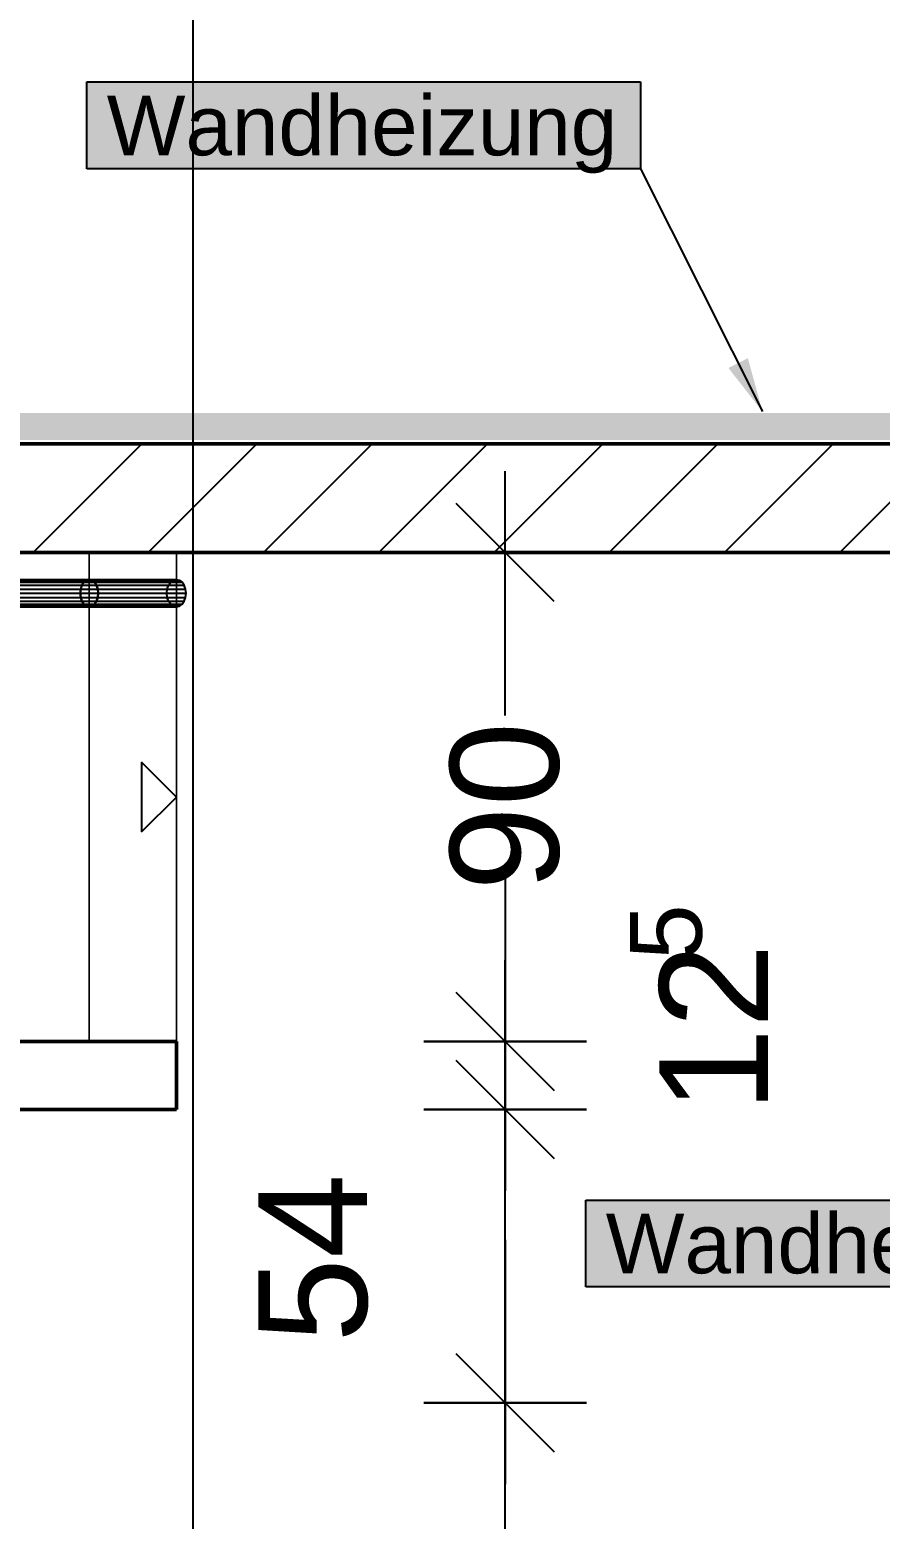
# Model space of a CAD drawing. Extents: x 0 to 756, y -25 to 420.
# Drawn here: x 167.1 to 198.4, y 233.6 to 288.4 of the extents above; entities that cross this region are included whole.
import ezdxf
from ezdxf.lldxf.tags import DXFTag

# ---------------------------------------------------------------- set-up
doc = ezdxf.new("R2010")
doc.units = 0
doc.layers.get('0').update_dxf_attribs({"lineweight": 25})
doc.layers.get('DEFPOINTS').update_dxf_attribs({"lineweight": 25})
for name, color, linetype, lineweight in [('A_Innenwand', 7, 'Continuous', 25), ('ALLGEMEIN01', 7, 'Continuous', 13), ('Standard', 7, 'Continuous', 25), ('TREPPE', 7, 'Continuous', 13), ('WAND_HOLZ_NICHT_TRAGEND', 7, 'Continuous', 13), ('X_Text', 7, 'Continuous', 25)]:
    doc.layers.add(name, color=color, linetype=linetype, lineweight=lineweight)
doc.layers.add('H_Heizung', color=1, linetype='Continuous', lineweight=25, true_color=0xff0000)
doc.styles.get("Standard").update_dxf_attribs({"font": 'arial.ttf'})
tags = doc.linetypes.add('VERDECKT2_S2', pattern=[0.27, 0.2, -0.07]).pattern_tags.tags
tags[6:7] = [DXFTag(74, 4), DXFTag(75, 0), DXFTag(340, '0'), DXFTag(46, 1.0), DXFTag(50, 0.0), DXFTag(44, 0.0), DXFTag(45, 0.0)]
tags[4:5] = [DXFTag(74, 4), DXFTag(75, 0), DXFTag(340, '0'), DXFTag(46, 1.0), DXFTag(50, 0.0), DXFTag(44, 0.0), DXFTag(45, 0.0)]

# ---------------------------------------------------------------- blocks, each defined once
blk = doc.blocks.new('Referenz-A0T78PG4OY')
at = {"layer": 'ALLGEMEIN01', "color": 0, "linetype": 'VERDECKT2_S2', "lineweight": -2, "ltscale": 0.25}
blk.add_line((173.067, 414.475), (173.067, 5.763), dxfattribs=at)
at = {"layer": 'DEFPOINTS', "color": 0, "linetype": 'Continuous', "lineweight": -2, "ltscale": 0.25}
for p, q in [((172.467, 269.168), (172.467, 269.168)), ((172.467, 251.168), (172.467, 251.168)), ((172.467, 251.168), (172.467, 251.168)), ((184.57, 251.168), (184.57, 251.168)), ((172.467, 248.668), (172.467, 248.668)), ((172.467, 248.668), (172.467, 248.668)), ((172.467, 248.668), (172.467, 248.668)), ((172.467, 248.668), (172.467, 248.668)), ((184.57, 248.668), (184.57, 248.668)), ((184.57, 237.868), (184.57, 237.868))]:
    blk.add_line(p, q, dxfattribs=at)
at = {"layer": 'Standard', "color": 0, "lineweight": -2}
for p, q in [((184.57, 263.168), (184.57, 272.168)), ((186.37, 267.368), (182.77, 270.968)), ((187.57, 269.168), (181.57, 269.168)), ((184.57, 266.179), (184.57, 269.168)), ((164.566, 268.143), (169.157, 268.143)), ((169.259, 268.168), (164.659, 268.168)), ((164.752, 268.143), (169.361, 268.143)), ((169.064, 268.072), (169.157, 268.143)), ((169.157, 268.143), (169.064, 268.072)), ((169.157, 268.143), (169.259, 268.168)), ((169.259, 268.168), (169.157, 268.143)), ((169.157, 268.143), (172.357, 268.143)), ((169.361, 268.143), (169.259, 268.168)), ((172.467, 268.168), (169.259, 268.168)), ((169.259, 268.168), (169.361, 268.143)), ((169.453, 268.072), (169.361, 268.143)), ((169.361, 268.143), (169.453, 268.072)), ((169.361, 268.143), (172.577, 268.143)), ((172.257, 268.072), (172.357, 268.143)), ((172.357, 268.143), (172.467, 268.168)), ((172.577, 268.143), (172.467, 268.168)), ((172.676, 268.072), (172.577, 268.143)), ((164.359, 267.668), (168.928, 267.668)), ((164.373, 267.822), (168.944, 267.822)), ((164.416, 267.962), (168.991, 267.962)), ((164.482, 268.072), (169.064, 268.072)), ((164.835, 268.072), (169.453, 268.072)), ((164.902, 267.962), (169.527, 267.962)), ((164.944, 267.822), (169.574, 267.822)), ((164.959, 267.668), (169.59, 267.668)), ((168.928, 267.668), (168.944, 267.822)), ((168.944, 267.822), (168.928, 267.668)), ((168.944, 267.513), (168.928, 267.668)), ((168.928, 267.668), (172.11, 267.668)), ((168.928, 267.668), (168.944, 267.513)), ((168.944, 267.822), (168.991, 267.962)), ((168.991, 267.962), (168.944, 267.822)), ((168.944, 267.822), (172.127, 267.822)), ((168.991, 267.962), (169.064, 268.072)), ((169.064, 268.072), (168.991, 267.962)), ((168.991, 267.962), (172.178, 267.962)), ((169.064, 268.072), (172.257, 268.072)), ((169.527, 267.962), (169.453, 268.072)), ((169.453, 268.072), (169.527, 267.962)), ((169.453, 268.072), (172.676, 268.072)), ((169.574, 267.822), (169.527, 267.962)), ((169.527, 267.962), (169.574, 267.822)), ((169.527, 267.962), (172.755, 267.962)), ((169.59, 267.668), (169.574, 267.822)), ((169.574, 267.822), (169.59, 267.668)), ((169.574, 267.822), (172.806, 267.822)), ((169.574, 267.513), (169.59, 267.668)), ((169.59, 267.668), (169.574, 267.513)), ((169.59, 267.668), (172.824, 267.668)), ((172.11, 267.668), (172.127, 267.822)), ((172.127, 267.513), (172.11, 267.668)), ((172.127, 267.822), (172.178, 267.962)), ((172.178, 267.962), (172.257, 268.072)), ((172.755, 267.962), (172.676, 268.072)), ((172.806, 267.822), (172.755, 267.962)), ((172.824, 267.668), (172.806, 267.822)), ((172.806, 267.513), (172.824, 267.668)), ((164.373, 267.513), (168.944, 267.513)), ((164.416, 267.374), (168.991, 267.374)), ((164.482, 267.263), (169.064, 267.263)), ((164.566, 267.192), (169.157, 267.192)), ((164.659, 267.168), (169.259, 267.168)), ((164.752, 267.192), (169.361, 267.192)), ((164.835, 267.263), (169.453, 267.263)), ((164.902, 267.374), (169.527, 267.374)), ((164.944, 267.513), (169.574, 267.513)), ((168.991, 267.374), (168.944, 267.513)), ((168.944, 267.513), (172.127, 267.513)), ((168.944, 267.513), (168.991, 267.374)), ((169.064, 267.263), (168.991, 267.374)), ((168.991, 267.374), (172.178, 267.374)), ((168.991, 267.374), (169.064, 267.263)), ((169.157, 267.192), (169.064, 267.263)), ((169.064, 267.263), (172.257, 267.263)), ((169.064, 267.263), (169.157, 267.192)), ((169.259, 267.168), (169.157, 267.192)), ((169.157, 267.192), (172.357, 267.192)), ((169.157, 267.192), (169.259, 267.168)), ((169.259, 267.168), (169.361, 267.192)), ((169.361, 267.192), (169.259, 267.168)), ((169.259, 267.168), (172.467, 267.168)), ((169.361, 267.192), (169.453, 267.263)), ((169.453, 267.263), (169.361, 267.192)), ((169.361, 267.192), (172.577, 267.192)), ((169.453, 267.263), (169.527, 267.374)), ((169.527, 267.374), (169.453, 267.263)), ((169.453, 267.263), (172.676, 267.263)), ((169.527, 267.374), (169.574, 267.513)), ((169.574, 267.513), (169.527, 267.374)), ((169.527, 267.374), (172.755, 267.374)), ((169.574, 267.513), (172.806, 267.513)), ((172.178, 267.374), (172.127, 267.513)), ((172.257, 267.263), (172.178, 267.374)), ((172.357, 267.192), (172.257, 267.263)), ((172.467, 267.168), (172.357, 267.192)), ((172.467, 267.168), (172.577, 267.192)), ((172.577, 267.192), (172.676, 267.263)), ((172.676, 267.263), (172.755, 267.374)), ((172.755, 267.374), (172.806, 267.513)), ((184.57, 257.168), (184.57, 248.168)), ((184.57, 254.668), (184.57, 245.668)), ((184.57, 245.168), (184.57, 254.168)), ((186.37, 249.368), (182.77, 252.968)), ((182.77, 252.968), (186.37, 249.368)), ((184.57, 251.168), (184.57, 252.979)), ((184.57, 242.668), (184.57, 251.668)), ((187.57, 251.168), (181.57, 251.168)), ((181.57, 251.168), (187.57, 251.168)), ((184.57, 248.668), (184.57, 251.168)), ((186.37, 246.868), (182.77, 250.468)), ((182.77, 250.468), (186.37, 246.868)), ((187.57, 248.668), (181.57, 248.668)), ((181.57, 248.668), (187.57, 248.668)), ((184.57, 237.868), (184.57, 248.668)), ((184.57, 243.868), (184.57, 234.868)), ((184.57, 231.868), (184.57, 240.868)), ((186.37, 236.068), (182.77, 239.668)), ((182.77, 239.668), (186.37, 236.068)), ((187.57, 237.868), (181.57, 237.868)), ((181.57, 237.868), (187.57, 237.868)), ((184.57, 205.93), (184.57, 237.868))]:
    blk.add_line(p, q, dxfattribs=at)
at = {"layer": 'TREPPE', "color": 0}
for p, q in [((169.259, 269.168), (164.659, 269.168)), ((164.659, 269.168), (169.259, 269.168)), ((169.259, 269.168), (169.259, 251.168)), ((172.467, 269.168), (169.259, 269.168)), ((169.259, 251.168), (169.259, 269.168)), ((169.259, 269.168), (172.467, 269.168)), ((169.259, 269.168), (169.259, 269.168)), ((169.259, 251.168), (169.259, 269.168)), ((169.259, 269.168), (169.259, 251.168)), ((169.259, 269.168), (169.259, 269.168)), ((172.467, 251.168), (172.467, 269.168)), ((172.467, 269.168), (172.467, 251.168)), ((172.467, 269.168), (172.467, 269.168)), ((164.659, 251.168), (169.259, 251.168)), ((169.259, 251.168), (164.659, 251.168)), ((169.259, 251.168), (172.467, 251.168)), ((172.467, 251.168), (169.259, 251.168)), ((169.259, 251.168), (169.259, 251.168)), ((169.259, 251.168), (169.259, 251.168)), ((172.467, 251.168), (172.467, 251.168))]:
    blk.add_line(p, q, dxfattribs=at)
at = {"layer": 'TREPPE', "color": 0, "lineweight": -2}
for p, q in [((172.467, 260.168), (171.184, 261.451)), ((171.184, 261.451), (171.184, 258.885)), ((171.184, 258.885), (172.467, 260.168))]:
    blk.add_line(p, q, dxfattribs=at)
at = {"layer": 'WAND_HOLZ_NICHT_TRAGEND', "color": 0, "lineweight": 50}
for p, q in [((211.567, 273.168), (120.567, 273.168)), ((120.567, 273.168), (211.567, 273.168)), ((120.567, 269.168), (211.567, 269.168)), ((211.567, 269.168), (120.567, 269.168)), ((172.467, 251.168), (138.567, 251.168)), ((138.567, 251.168), (172.467, 251.168)), ((172.467, 248.668), (172.467, 251.168)), ((172.467, 251.168), (172.467, 248.668)), ((172.467, 251.168), (172.467, 251.168)), ((138.567, 248.668), (172.467, 248.668)), ((172.467, 248.668), (138.567, 248.668)), ((172.467, 248.668), (172.467, 248.668))]:
    blk.add_line(p, q, dxfattribs=at)
at = {"layer": 'Standard', "color": 0, "lineweight": -2, "attachment_point": 1, "rotation": 90}
for s, insert, char_height in [('{\\fArial;90}', (182.538, 256.72), 4), ('{\\fArial;5}', (189.169, 254.17), 2.64), ('{\\fArial;12}', (190.249, 248.563), 4), ('{\\fArial;54}', (175.482, 240.086), 4)]:
    blk.add_mtext(s, dxfattribs=dict(at, insert=insert, char_height=char_height))
blk = doc.blocks.new('Wand-A0T78PGQOY', base_point=(120.567, 269.168))
at = {"color": 0, "linetype": 'ByBlock', "lineweight": -2, "ltscale": 0.25}
for p, q in [((120.567, 273.168), (215.567, 273.168)), ((120.567, 269.168), (213.567, 269.168))]:
    blk.add_line(p, q, dxfattribs=at)
at = {"color": 0, "lineweight": -2}
for p, q in [((167.19, 269.168), (171.19, 273.168)), ((171.433, 269.168), (175.433, 273.168)), ((175.676, 269.168), (179.676, 273.168)), ((179.918, 269.168), (183.918, 273.168)), ((184.161, 269.168), (188.161, 273.168)), ((188.404, 269.168), (192.404, 273.168)), ((192.646, 269.168), (196.646, 273.168)), ((196.889, 269.168), (200.889, 273.168))]:
    blk.add_line(p, q, dxfattribs=at)
blk = doc.blocks.new('Bauteilbeschriftung-A0T78PHYOY', base_point=(169.168, 274.355))
at = {"color": 0, "lineweight": -2}
for p, q in [((169.168, 286.49), (189.549, 286.49)), ((169.168, 283.29), (169.168, 286.49)), ((189.549, 286.49), (189.549, 283.29)), ((189.549, 283.29), (169.168, 283.29))]:
    blk.add_line(p, q, dxfattribs=at)
at = {"color": 0, "linetype": 'ByBlock', "lineweight": -2, "ltscale": 0.25}
blk.add_line((189.549, 283.29), (194.046, 274.355), dxfattribs=at)
at = {"color": 7, "linetype": 'ByBlock', "lineweight": -2, "ltscale": 0.25, "true_color": 0xffffff}
for points in [[(169.168, 283.29), (189.549, 283.29), (169.168, 286.49)], [(189.549, 283.29), (169.168, 286.49), (189.549, 286.49)]]:
    blk.add_solid(points, dxfattribs=at)
at = {"color": 0, "linetype": 'ByBlock', "lineweight": -2, "ltscale": 0.25}
for points in [[(193.604, 275.962), (192.79, 275.962), (193.504, 276.322)], [(194.046, 274.355), (193.604, 275.962), (192.79, 275.962)]]:
    blk.add_solid(points, dxfattribs=at)
at = {"color": 0, "linetype": 'ByBlock', "lineweight": -2, "ltscale": 0.25, "insert": (169.901, 285.99), "char_height": 2.2, "attachment_point": 1}
blk.add_mtext('{\\fArial;Wandheizung}', dxfattribs=at)
blk = doc.blocks.new('Bauteilbeschriftung-A0T78PICOY', base_point=(187.539, 242.134))
at = {"color": 0, "linetype": 'ByBlock', "lineweight": -2, "ltscale": 0.25}
blk.add_line((207.92, 245.334), (212.931, 247.024), dxfattribs=at)
at = {"color": 0, "lineweight": -2}
for p, q in [((187.539, 245.334), (207.92, 245.334)), ((187.539, 242.134), (187.539, 245.334)), ((207.92, 245.334), (207.92, 242.134)), ((207.92, 242.134), (187.539, 242.134))]:
    blk.add_line(p, q, dxfattribs=at)
at = {"color": 0, "linetype": 'ByBlock', "lineweight": -2, "ltscale": 0.25}
for points in [[(212.48, 246.764), (210.908, 246.764), (212.931, 247.024)], [(211.164, 246.006), (212.48, 246.764), (210.908, 246.764)]]:
    blk.add_solid(points, dxfattribs=at)
at = {"color": 7, "linetype": 'ByBlock', "lineweight": -2, "ltscale": 0.25, "true_color": 0xffffff}
for points in [[(187.539, 242.134), (207.92, 242.134), (187.539, 245.334)], [(207.92, 242.134), (187.539, 245.334), (207.92, 245.334)]]:
    blk.add_solid(points, dxfattribs=at)
at = {"color": 0, "linetype": 'ByBlock', "lineweight": -2, "ltscale": 0.25, "insert": (188.272, 244.834), "char_height": 2.2, "attachment_point": 1}
blk.add_mtext('{\\fArial;Wandheizung}', dxfattribs=at)

msp = doc.modelspace()

# ---------------------------------------------------------------- linework, layer by layer
at = {"layer": 'H_Heizung', "color": 1, "ltscale": 0.25, "true_color": 0xff0000}
for points in [[(121.181, 273.308), (215.567, 273.308), (121.181, 274.308)], [(215.567, 273.308), (121.181, 274.308), (215.567, 274.308)]]:
    msp.add_solid(points, dxfattribs=at)

# ---------------------------------------------------------------- block references
at = {"color": 8, "lineweight": 25, "ltscale": 0.25, "true_color": 0x808080}
msp.add_blockref('Referenz-A0T78PG4OY', (0, 0), dxfattribs=at)
at = {"layer": 'A_Innenwand', "ltscale": 0.25}
msp.add_blockref('Wand-A0T78PGQOY', (120.567, 269.168), dxfattribs=at)
at = {"layer": 'X_Text', "color": 7, "ltscale": 0.25}
for name, p in [('Bauteilbeschriftung-A0T78PHYOY', (169.168, 274.355)), ('Bauteilbeschriftung-A0T78PICOY', (187.539, 242.134))]:
    msp.add_blockref(name, p, dxfattribs=at)

doc.saveas('drawing.dxf')
